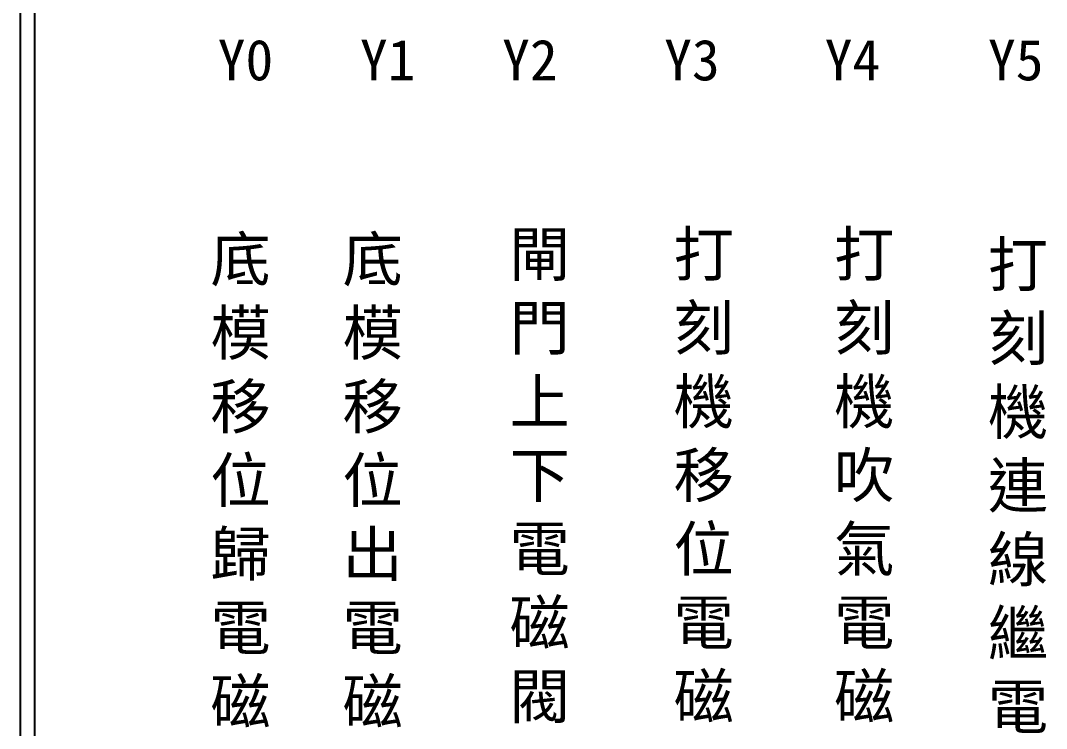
# Model space of a CAD drawing. Extents: x 926 to 1213, y 3 to 207.
# Drawn here: x 925.7 to 1016.3, y 34.9 to 97.4 of the extents above; entities that cross this region are included whole.
import ezdxf

# ---------------------------------------------------------------- set-up
doc = ezdxf.new("R2010")
doc.units = 0
doc.layers.add('圖框層', color=7, linetype='CONTINUOUS')
doc.layers.add('標尺寸層', color=3, linetype='CONTINUOUS')
doc.styles.add('CNS', font='romanc.shx', dxfattribs={"bigfont": 'chineset.shx'})
doc.styles.add('STSL', font='kaiu.ttf')

msp = doc.modelspace()

# ---------------------------------------------------------------- linework, layer by layer
at = {"layer": '圖框層', "color": 7}
for p, q in [((925.742, 3), (925.742, 206.969)), ((926.992, 4.25), (926.992, 205.719))]:
    msp.add_line(p, q, dxfattribs=at)

# ---------------------------------------------------------------- texts
at = {"layer": '圖框層', "color": 4, "style": 'STSL'}
for s, p in [('Y0', (943.144, 92.081)), ('Y1', (955.692, 92.081)), ('Y2', (968.24, 92.081)), ('Y3', (982.54, 92.081)), ('Y4', (996.703, 92.081)), ('Y5', (1011.111, 92.081))]:
    msp.add_text(s, height=3.6, dxfattribs=at).set_placement(p)
at = {"layer": '標尺寸層', "color": 7, "char_height": 3.9, "attachment_point": 1, "style": 'CNS'}
for s, insert, width in [('{\\fDFKai-SB|b0|i0|c136|p65;底模移位歸\\P電磁閥}', (942.492, 78.251), 3.75503), ('{\\fDFKai-SB|b0|i0|c136|p65;底模移位出\\P電磁閥}', (954.151, 78.251), 3.75503), ('{\\fDFKai-SB|b0|i0|c136|p65;閘門\\P上下\\P電磁閥}', (968.891, 78.7), 4.96081), ('{\\fDFKai-SB|b0|i0|c136|p65;打刻機移位\\P電磁閥}', (983.367, 78.7), 4.96081), ('{\\fDFKai-SB|b0|i0|c136|p65;打刻機吹氣\\P電磁閥}', (997.531, 78.7), 4.96081), ('{\\fDFKai-SB|b0|i0|c136|p65;打刻機連線\\P繼電器}', (1011.101, 77.78), 4.96081)]:
    msp.add_mtext(s, dxfattribs=dict(at, insert=insert, width=width))

doc.saveas('drawing.dxf')
